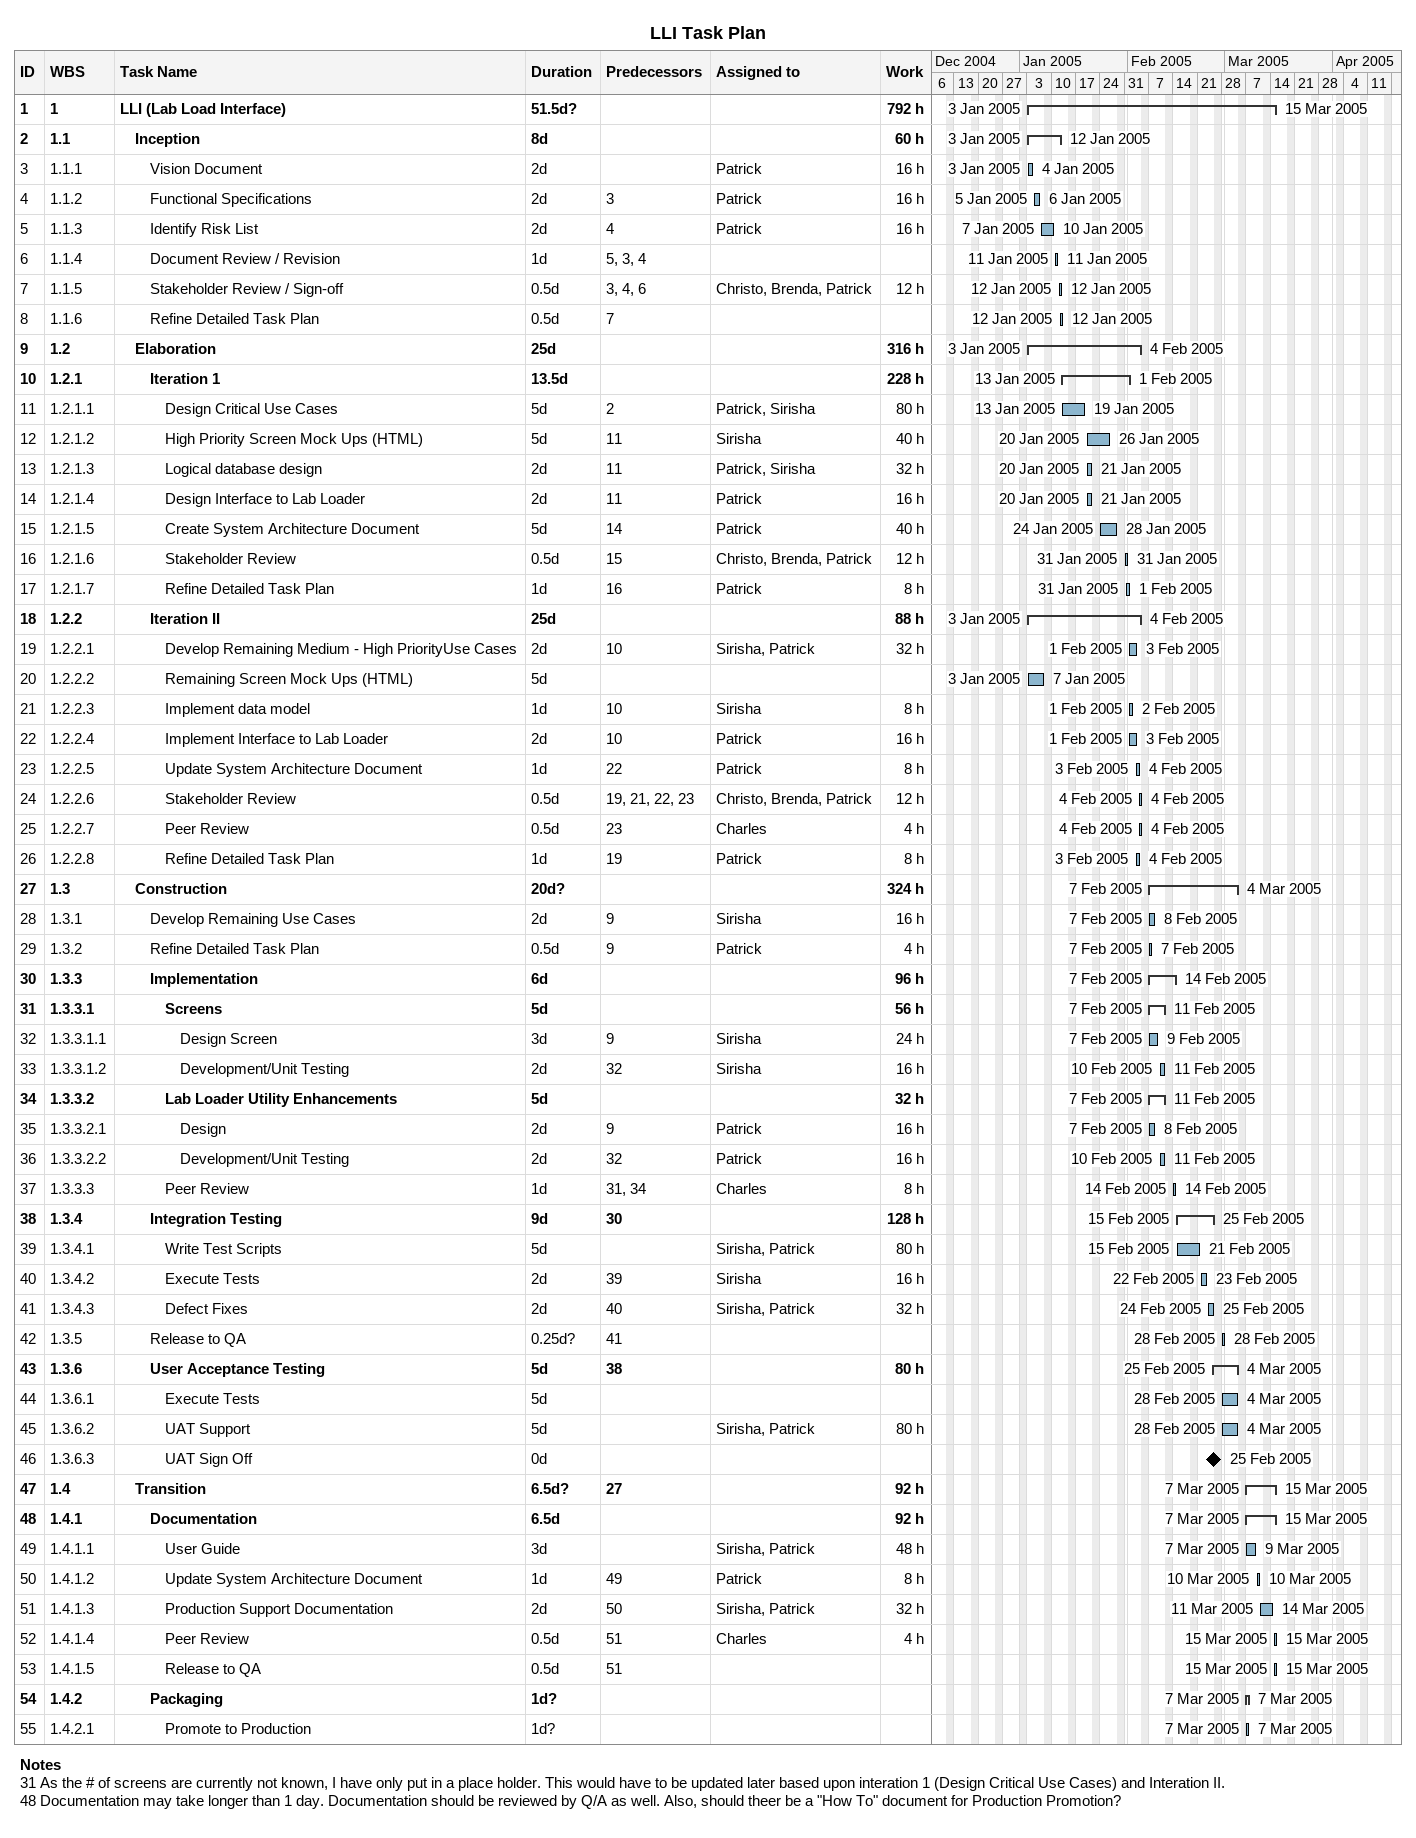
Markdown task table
LLI Task Plan

| ID | WBS | Task | Duration | Start | Finish | Predecessors | Resources | Work (h) |
|---|---|---|---|---|---|---|---|---|
| 1 | 1 | **LLI (Lab Load Interface)** | 51.5d? | 2005-01-03 | 2005-03-15 |  |  | 792 |
| 2 | 1.1 | **Inception** | 8d | 2005-01-03 | 2005-01-12 |  |  | 60 |
| 3 | 1.1.1 | Vision Document | 2d | 2005-01-03 | 2005-01-04 |  | Patrick | 16 |
| 4 | 1.1.2 | Functional Specifications | 2d | 2005-01-05 | 2005-01-06 | 3 | Patrick | 16 |
| 5 | 1.1.3 | Identify Risk List | 2d | 2005-01-07 | 2005-01-10 | 4 | Patrick | 16 |
| 6 | 1.1.4 | Document Review / Revision | 1d | 2005-01-11 | 2005-01-11 | 5, 3, 4 |  |  |
| 7 | 1.1.5 | Stakeholder Review / Sign-off | 0.5d | 2005-01-12 | 2005-01-12 | 3, 4, 6 | Christo, Brenda, Patrick | 12 |
| 8 | 1.1.6 | Refine Detailed Task Plan | 0.5d | 2005-01-12 | 2005-01-12 | 7 |  |  |
| 9 | 1.2 | **Elaboration** | 25d | 2005-01-03 | 2005-02-04 |  |  | 316 |
| 10 | 1.2.1 | **Iteration 1** | 13.5d | 2005-01-13 | 2005-02-01 |  |  | 228 |
| 11 | 1.2.1.1 | Design Critical Use Cases | 5d | 2005-01-13 | 2005-01-19 | 2 | Patrick, Sirisha | 80 |
| 12 | 1.2.1.2 | High Priority Screen Mock Ups (HTML) | 5d | 2005-01-20 | 2005-01-26 | 11 | Sirisha | 40 |
| 13 | 1.2.1.3 | Logical database design | 2d | 2005-01-20 | 2005-01-21 | 11 | Patrick, Sirisha | 32 |
| 14 | 1.2.1.4 | Design Interface to Lab Loader | 2d | 2005-01-20 | 2005-01-21 | 11 | Patrick | 16 |
| 15 | 1.2.1.5 | Create System Architecture Document | 5d | 2005-01-24 | 2005-01-28 | 14 | Patrick | 40 |
| 16 | 1.2.1.6 | Stakeholder Review | 0.5d | 2005-01-31 | 2005-01-31 | 15 | Christo, Brenda, Patrick | 12 |
| 17 | 1.2.1.7 | Refine Detailed Task Plan | 1d | 2005-01-31 | 2005-02-01 | 16 | Patrick | 8 |
| 18 | 1.2.2 | **Iteration II** | 25d | 2005-01-03 | 2005-02-04 |  |  | 88 |
| 19 | 1.2.2.1 | Develop Remaining Medium - High PriorityUse Cases | 2d | 2005-02-01 | 2005-02-03 | 10 | Sirisha, Patrick | 32 |
| 20 | 1.2.2.2 | Remaining Screen Mock Ups (HTML) | 5d | 2005-01-03 | 2005-01-07 |  |  |  |
| 21 | 1.2.2.3 | Implement data model | 1d | 2005-02-01 | 2005-02-02 | 10 | Sirisha | 8 |
| 22 | 1.2.2.4 | Implement Interface to Lab Loader | 2d | 2005-02-01 | 2005-02-03 | 10 | Patrick | 16 |
| 23 | 1.2.2.5 | Update System Architecture Document | 1d | 2005-02-03 | 2005-02-04 | 22 | Patrick | 8 |
| 24 | 1.2.2.6 | Stakeholder Review | 0.5d | 2005-02-04 | 2005-02-04 | 19, 21, 22, 23 | Christo, Brenda, Patrick | 12 |
| 25 | 1.2.2.7 | Peer Review | 0.5d | 2005-02-04 | 2005-02-04 | 23 | Charles | 4 |
| 26 | 1.2.2.8 | Refine Detailed Task Plan | 1d | 2005-02-03 | 2005-02-04 | 19 | Patrick | 8 |
| 27 | 1.3 | **Construction** | 20d? | 2005-02-07 | 2005-03-04 |  |  | 324 |
| 28 | 1.3.1 | Develop Remaining Use Cases | 2d | 2005-02-07 | 2005-02-08 | 9 | Sirisha | 16 |
| 29 | 1.3.2 | Refine Detailed Task Plan | 0.5d | 2005-02-07 | 2005-02-07 | 9 | Patrick | 4 |
| 30 | 1.3.3 | **Implementation** | 6d | 2005-02-07 | 2005-02-14 |  |  | 96 |
| 31 | 1.3.3.1 | **Screens** | 5d | 2005-02-07 | 2005-02-11 |  |  | 56 |
| 32 | 1.3.3.1.1 | Design Screen | 3d | 2005-02-07 | 2005-02-09 | 9 | Sirisha | 24 |
| 33 | 1.3.3.1.2 | Development/Unit Testing | 2d | 2005-02-10 | 2005-02-11 | 32 | Sirisha | 16 |
| 34 | 1.3.3.2 | **Lab Loader Utility Enhancements** | 5d | 2005-02-07 | 2005-02-11 |  |  | 32 |
| 35 | 1.3.3.2.1 | Design | 2d | 2005-02-07 | 2005-02-08 | 9 | Patrick | 16 |
| 36 | 1.3.3.2.2 | Development/Unit Testing | 2d | 2005-02-10 | 2005-02-11 | 32 | Patrick | 16 |
| 37 | 1.3.3.3 | Peer Review | 1d | 2005-02-14 | 2005-02-14 | 31, 34 | Charles | 8 |
| 38 | 1.3.4 | **Integration Testing** | 9d | 2005-02-15 | 2005-02-25 | 30 |  | 128 |
| 39 | 1.3.4.1 | Write Test Scripts | 5d | 2005-02-15 | 2005-02-21 |  | Sirisha, Patrick | 80 |
| 40 | 1.3.4.2 | Execute Tests | 2d | 2005-02-22 | 2005-02-23 | 39 | Sirisha | 16 |
| 41 | 1.3.4.3 | Defect Fixes | 2d | 2005-02-24 | 2005-02-25 | 40 | Sirisha, Patrick | 32 |
| 42 | 1.3.5 | Release to QA | 0.25d? | 2005-02-28 | 2005-02-28 | 41 |  |  |
| 43 | 1.3.6 | **User Acceptance Testing** | 5d | 2005-02-25 | 2005-03-04 | 38 |  | 80 |
| 44 | 1.3.6.1 | Execute Tests | 5d | 2005-02-28 | 2005-03-04 |  |  |  |
| 45 | 1.3.6.2 | UAT Support | 5d | 2005-02-28 | 2005-03-04 |  | Sirisha, Patrick | 80 |
| 46 | 1.3.6.3 | UAT Sign Off | 0d | 2005-02-25 | 2005-02-25 |  |  |  |
| 47 | 1.4 | **Transition** | 6.5d? | 2005-03-07 | 2005-03-15 | 27 |  | 92 |
| 48 | 1.4.1 | **Documentation** | 6.5d | 2005-03-07 | 2005-03-15 |  |  | 92 |
| 49 | 1.4.1.1 | User Guide | 3d | 2005-03-07 | 2005-03-09 |  | Sirisha, Patrick | 48 |
| 50 | 1.4.1.2 | Update System Architecture Document | 1d | 2005-03-10 | 2005-03-10 | 49 | Patrick | 8 |
| 51 | 1.4.1.3 | Production Support Documentation | 2d | 2005-03-11 | 2005-03-14 | 50 | Sirisha, Patrick | 32 |
| 52 | 1.4.1.4 | Peer Review | 0.5d | 2005-03-15 | 2005-03-15 | 51 | Charles | 4 |
| 53 | 1.4.1.5 | Release to QA | 0.5d | 2005-03-15 | 2005-03-15 | 51 |  |  |
| 54 | 1.4.2 | **Packaging** | 1d? | 2005-03-07 | 2005-03-07 |  |  |  |
| 55 | 1.4.2.1 | Promote to Production | 1d? | 2005-03-07 | 2005-03-07 |  |  |  |

Notes
- 31: As the # of screens are currently not known, I have only put in a place holder. This would have to be updated later based upon interation 1 (Design Critical Use Cases) and Interation II.
- 48: Documentation may take longer than 1 day. Documentation should be reviewed by Q/A as well. Also, should theer be a "How To" document for Production Promotion?
